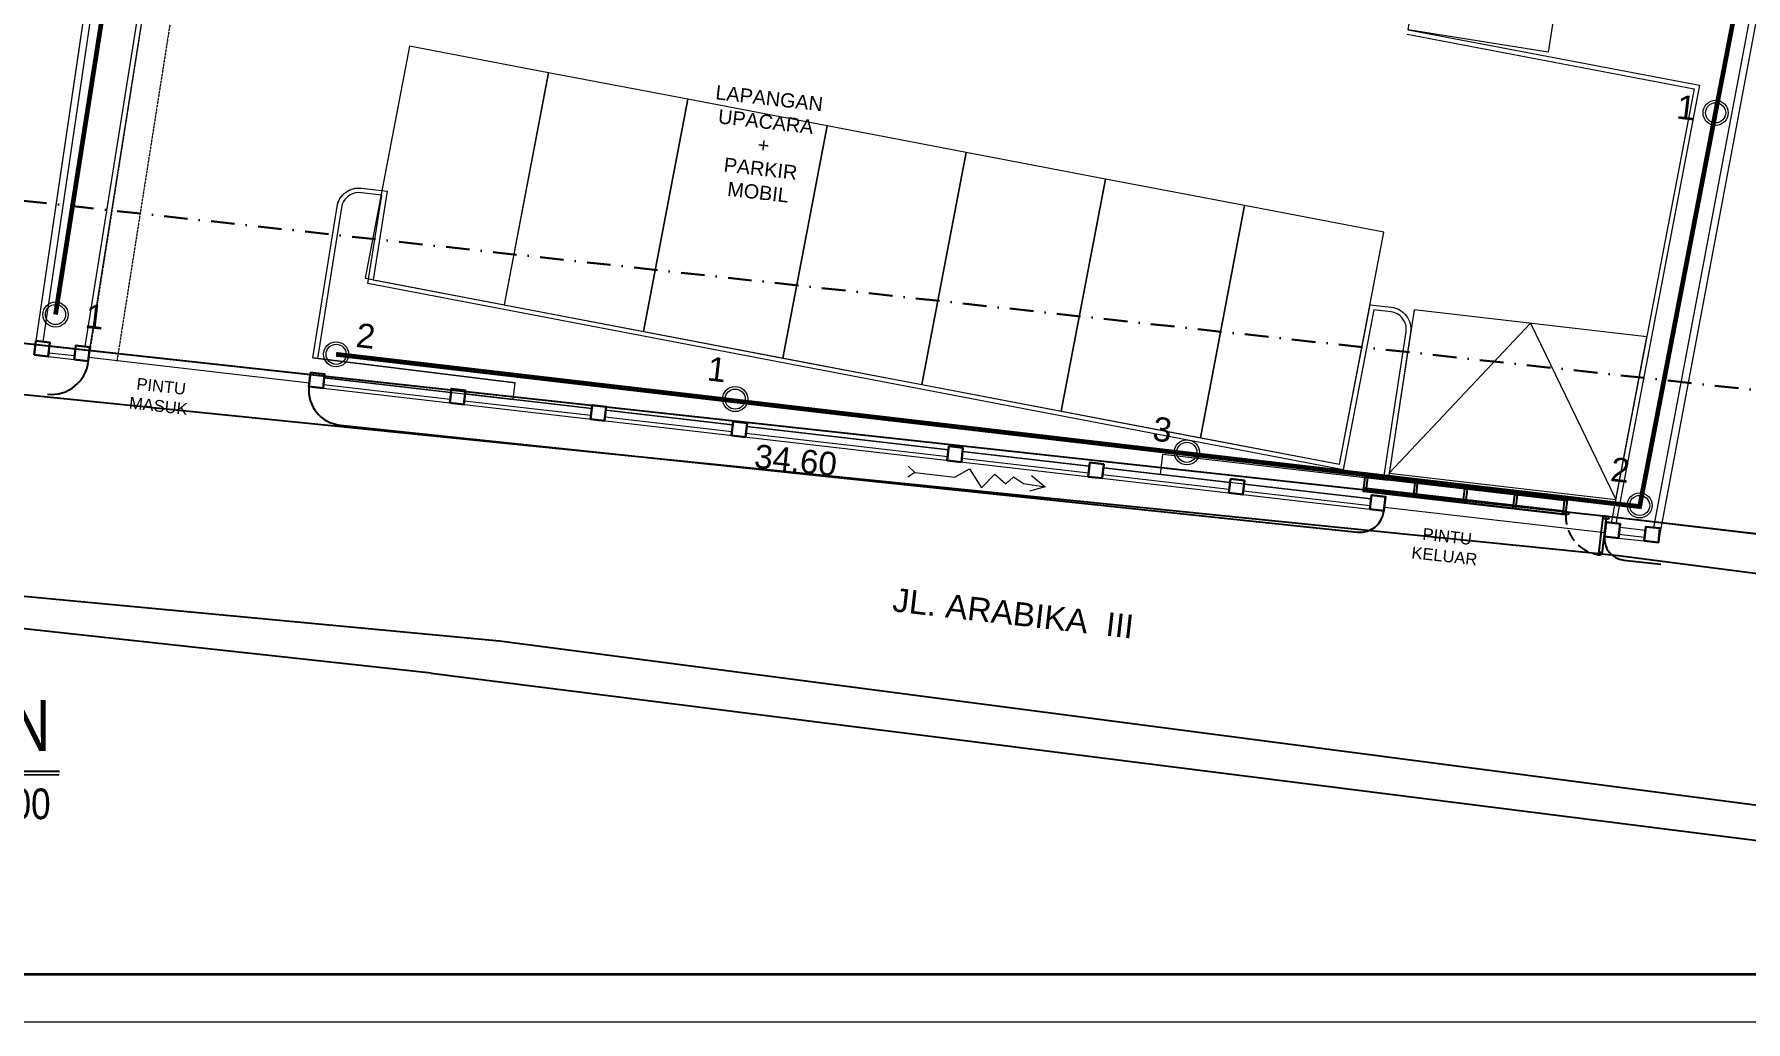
# Model space of a CAD drawing. Header units: millimetres. Extents: x -11 to 19578, y -101 to 21543.
# Drawn here: x 8496 to 15741, y 10543 to 14722 of the extents above; entities that cross this region are included whole.
import ezdxf
from ezdxf.enums import TextEntityAlignment as Align

# ---------------------------------------------------------------- set-up
doc = ezdxf.new("R2010")
doc.units = ezdxf.units.MM
for name, pattern in [('DASHDOT', [1, 0.5, -0.25, 0, -0.25]), ('DASHED2', [0.375, 0.25, -0.125]), ('HIDDEN', [0.375, 0.25, -0.125]), ('JIS_02_0.7', [1.35, 0.75, -0.6])]:
    doc.linetypes.add(name, pattern=pattern)
for name, color, linetype, lineweight in [('ars', 11, 'Continuous', 5), ('GRS KOP', 1, 'Continuous', 35), ('GSB', 5, 'DASHDOT', 30), ('KOLOM', 1, 'Continuous', 30), ('kop', 7, 'Continuous', 20), ('lan', 7, 'Continuous', 15), ('line', 11, 'Continuous', 5), ('not', 7, 'Continuous', 20), ('PAGAR', 4, 'Continuous', 15), ('u', 6, 'Continuous', 20)]:
    doc.layers.add(name, color=color, linetype=linetype, lineweight=lineweight)
for name, color, linetype in [('batas jalan', 3, 'Continuous'), ('BESI', 10, 'Continuous'), ('D1', 1, 'Continuous'), ('REN.JALAN', 6, 'Continuous')]:
    doc.layers.add(name, color=color, linetype=linetype)
doc.styles.add('BARU', font='complex.shx')
doc.styles.add('NOT', font='ARIALN.TTF')
doc.styles.get("Standard").update_dxf_attribs({"font": 'arial.ttf'})

# ---------------------------------------------------------------- blocks, each defined once
blk = doc.blocks.new('kop')
at = {"layer": 'GRS KOP'}
blk.add_lwpolyline([(1, 54), (83, 54), (83, 1), (1, 1)], close=True, dxfattribs=at)
at = {"layer": 'kop', "color": 7}
blk.add_line((0, 0), (84, 0), dxfattribs=at)
at = {"layer": 'kop', "style": 'BARU', "flags": 4}
for p, height in [((73.8, 5.4), 0.35), ((80.303, 5.382), 0.25), ((73.8, 4.9), 0.35), ((80.303, 4.882), 0.25), ((73.8, 4.4), 0.35), ((80.303, 4.382), 0.25)]:
    blk.add_attdef('-', p, '', height=height, dxfattribs=at)
at = {"layer": 'kop', "flags": 4}
for tag, p in [('AR-00', (78.057, 2.648)), ('00', (81.238, 2.647))]:
    blk.add_attdef(tag, text='', height=0.35, dxfattribs=at).set_placement(p, align=Align.MIDDLE)
blk = doc.blocks.new('PINTU GERBANG2')
for points in [[(-0.011, 5.135), (-0.008, 5.135), (-0.008, 0.822), (-0.011, 0.822)], [(0.055, 5.135), (-0.008, 5.135), (-0.008, 0.822), (0.055, 0.822)], [(0.286, 5.135), (0.055, 5.135), (0.055, 5.072), (0.286, 5.072)], [(0.286, 5.135), (0.349, 5.135), (0.349, 0.822), (0.286, 0.822)], [(0.286, 4.072), (0.055, 4.072), (0.055, 4.01), (0.286, 4.01)], [(0.286, 3.01), (0.055, 3.01), (0.055, 2.947), (0.286, 2.947)], [(0.286, 1.947), (0.055, 1.947), (0.055, 1.885), (0.286, 1.885)], [(0.286, 0.885), (0.055, 0.885), (0.055, 0.822), (0.286, 0.822)]]:
    blk.add_lwpolyline(points, close=True)
for points in [[(0.024, 0.822), (0.298, 0.822)], [(-0.749, 0.028), (0.025, 0.028)], [(0.025, -0.034), (-0.749, -0.034)]]:
    blk.add_lwpolyline(points)
for centre in [(0.024, 5.104), (0.024, 4.041), (0.024, 2.979), (0.024, 1.916), (0.024, 0.854), (0.024, 0.791), (-0.744, -0.003), (0.025, -0.003), (0.025, -0.065)]:
    blk.add_circle(centre, 0.0313)
at = {"linetype": 'DASHED2'}
blk.add_arc((0.051, -0.003), 0.826, 91.7603, 180, dxfattribs=at)

msp = doc.modelspace()

# ---------------------------------------------------------------- linework, layer by layer
at = {"layer": 'ars'}
msp.add_lwpolyline([(8510.3, 13406.9), (9504.4, 13298.2)], dxfattribs=at)
at = {"layer": 'batas jalan'}
for p, q in [((15190.3, 12676.9), (8311.3, 13428.6)), ((8725.3, 13336.9), (8725.4, 13338.5)), ((9790.8, 13068), (14098.2, 12614.6)), ((9790.8, 13068), (14098.2, 12614.6)), ((17377.7, 12419.1), (15190.3, 12676.9)), ((15224.8, 12496), (15381.9, 12479.4))]:
    msp.add_line(p, q, dxfattribs=at)
for points in [[(17372.9, 18033), (5710.6, 19887.7), (5440.6, 19727.8), (4397.4, 13671.3), (4546.6, 13550.8), (6901.8, 13353.3), (15202.1, 12515.5), (17372.9, 12235.1)], [(2977.7, 12963.6), (4006.9, 12761.2), (10465.4, 12154.8), (17377.7, 11251.7)], [(10176.7, 12017.6), (8180.9, 12235.7)], [(10176.7, 12017.6), (17377.7, 11109)]]:
    msp.add_lwpolyline(points, dxfattribs=at)
for centre, radius, start, end in [((8568.8, 13355), 157.5, 263.99024, 353.40636), ((9806.3, 13215.1), 147.9, 173.99027, 263.99024), ((14108.8, 12715.2), 101.2, 263.99024, 353.40636), ((14108.8, 12715.2), 101.2, 263.99024, 353.40636), ((15234.4, 12587.1), 91.6, 173.99027, 263.99024)]:
    msp.add_arc(centre, radius, start, end, dxfattribs=at)
at = {"layer": 'D1', "linetype": 'ByBlock'}
msp.add_line((4976.5, 11603), (8603.1, 11603), dxfattribs=at)
at = {"layer": 'D1', "linetype": 'ByBlock', "const_width": 7.2}
msp.add_lwpolyline([(5315.1, 11587.2), (8603.1, 11587.2)], dxfattribs=at)
at = {"layer": 'GRS KOP'}
msp.add_lwpolyline([(2977.7, 21342.8), (19377.7, 21342.8), (19377.7, 10742.8), (2977.7, 10742.8)], close=True, dxfattribs=at)
msp.add_lwpolyline([(2977.7, 21342.8), (19377.7, 21342.8), (19377.7, 10742.8), (2977.7, 10742.8)], close=True, dxfattribs=at)
at = {"layer": 'GSB', "ltscale": 200}
msp.add_line((16107.5, 13180.2), (7107, 14163.8), dxfattribs=at)
at = {"layer": 'KOLOM'}
for points in [[(8496.5, 13364.4), (8556.1, 13357.5), (8563, 13417.1), (8503.4, 13424)], [(8665.8, 13345.4), (8725.4, 13338.5), (8732.3, 13398.1), (8672.7, 13405)], [(9659.2, 13230.6), (9718.8, 13223.7), (9725.7, 13283.3), (9666.1, 13290.2)], [(10255.3, 13161.7), (10314.9, 13154.8), (10321.8, 13214.4), (10262.1, 13221.3)], [(10255.3, 13161.7), (10314.9, 13154.8), (10321.8, 13214.4), (10262.1, 13221.3)], [(10851.3, 13092.8), (10910.9, 13085.9), (10917.8, 13145.5), (10858.2, 13152.4)], [(10851.3, 13092.8), (10910.9, 13085.9), (10917.8, 13145.5), (10858.2, 13152.4)], [(11447.3, 13023.9), (11506.9, 13017), (11513.8, 13076.6), (11454.2, 13083.5)], [(11447.3, 13023.9), (11506.9, 13017), (11513.8, 13076.6), (11454.2, 13083.5)], [(12361.2, 12918.3), (12420.8, 12911.4), (12427.7, 12971), (12368.1, 12977.9)], [(12361.2, 12918.3), (12420.8, 12911.4), (12427.7, 12971), (12368.1, 12977.9)], [(12957.3, 12849.4), (13016.9, 12842.5), (13023.8, 12902.1), (12964.2, 12909)], [(12957.3, 12849.4), (13016.9, 12842.5), (13023.8, 12902.1), (12964.2, 12909)], [(13553.3, 12780.5), (13612.9, 12773.6), (13619.8, 12833.2), (13560.2, 12840.1)], [(13553.3, 12780.5), (13612.9, 12773.6), (13619.8, 12833.2), (13560.2, 12840.1)], [(14149.9, 12711.5), (14209.5, 12704.6), (14216.4, 12764.2), (14156.8, 12771.1)], [(14149.9, 12711.5), (14209.5, 12704.6), (14216.4, 12764.2), (14156.8, 12771.1)], [(15143.3, 12596.7), (15202.9, 12589.8), (15209.7, 12649.4), (15150.1, 12656.3)], [(15311.4, 12578.2), (15371, 12571.3), (15377.9, 12630.9), (15318.3, 12637.8)]]:
    msp.add_lwpolyline(points, close=True, dxfattribs=at)
at = {"layer": 'kop', "color": 7}
msp.add_line((2777.7, 10542.8), (19577.7, 10542.8), dxfattribs=at)
at = {"layer": 'lan', "linetype": 'HIDDEN', "ltscale": 2}
for p, q in [((9074.2, 15555.8), (8727.2, 13353.4)), ((9192.7, 15537.1), (8845.7, 13334.8))]:
    msp.add_line(p, q, dxfattribs=at)
at = {"layer": 'lan'}
for p, q in [((8556.1, 13357.5), (8665.8, 13345.4)), ((9718.8, 13223.7), (14149.9, 12711.5)), ((9718.8, 13223.7), (14149.9, 12711.5)), ((14209.4, 12703.6), (14209.5, 12704.6)), ((14209.4, 12703.6), (14209.5, 12704.6)), ((15202.9, 12589.8), (15311.4, 12578.2))]:
    msp.add_line(p, q, dxfattribs=at)
at = {"layer": 'lan', "color": 6, "linetype": 'JIS_02_0.7', "ltscale": 80, "const_width": 20}
for points in [[(8586.5, 13535.6), (9422.9, 18865.8), (16293.8, 17924.8)], [(9774.2, 13367.3), (15291.9, 12723), (16293.8, 17924.8)]]:
    msp.add_lwpolyline(points, dxfattribs=at)
at = {"layer": 'lan'}
for points in [[(14367.6, 15091.1), (14960.3, 14998), (14904.3, 14646.6), (14311.8, 14741)], [(14232.3, 12864.1), (15190.4, 12752.3), (15322, 13441.8), (14337, 13555.6)]]:
    msp.add_lwpolyline(points, close=True, dxfattribs=at)
msp.add_lwpolyline([(14232.3, 12864.1), (14829.5, 13498.7), (15190.4, 12752.3)], dxfattribs=at)
at = {"layer": 'lan', "color": 2}
for centre, radius in [((15613.4, 14389.2), 53.1), ((15613.4, 14389.2), 42.6), ((8586.5, 13535.6), 53.1), ((8586.5, 13535.6), 42.6), ((9774.2, 13367.3), 53.1), ((9774.2, 13367.3), 42.6), ((11463.3, 13177.9), 53.1), ((11463.3, 13177.9), 42.6), ((13375.1, 12952.6), 53.1), ((13375.1, 12952.6), 42.6), ((15291.9, 12727.8), 53.1), ((15291.9, 12727.8), 42.6)]:
    msp.add_circle(centre, radius, dxfattribs=at)
at = {"layer": 'line'}
for p, q in [((12223.5, 12867.5), (12193.8, 12847.5)), ((12223.5, 12867.5), (12193.8, 12847.5)), ((12197.7, 12892.9), (12223.5, 12867.5)), ((12197.7, 12892.9), (12223.5, 12867.5)), ((12223.5, 12867.5), (12392.7, 12846.9)), ((12223.5, 12867.5), (12392.7, 12846.9)), ((12392.7, 12846.9), (12454.6, 12883.1)), ((12392.7, 12846.9), (12454.6, 12883.1)), ((12454.6, 12883.1), (12505.5, 12802.7)), ((12454.6, 12883.1), (12505.5, 12802.7)), ((12505.5, 12802.7), (12562.9, 12860.6)), ((12505.5, 12802.7), (12562.9, 12860.6)), ((12562.9, 12860.6), (12609, 12818.7)), ((12562.9, 12860.6), (12609, 12818.7)), ((12609, 12818.7), (12641.9, 12849)), ((12609, 12818.7), (12641.9, 12849)), ((12609, 12818.7), (12641.9, 12849)), ((12609, 12818.7), (12641.9, 12849)), ((12641.9, 12849), (12684.3, 12820.9)), ((12641.9, 12849), (12684.3, 12820.9)), ((12641.9, 12849), (12684.3, 12820.9)), ((12641.9, 12849), (12684.3, 12820.9)), ((12717.1, 12854), (12775.9, 12806.5)), ((12717.1, 12854), (12775.9, 12806.5)), ((12717.1, 12854), (12775.9, 12806.5)), ((12717.1, 12854), (12775.9, 12806.5)), ((12684.3, 12820.9), (12775.9, 12806.5)), ((12684.3, 12820.9), (12775.9, 12806.5)), ((12684.3, 12820.9), (12775.9, 12806.5)), ((12684.3, 12820.9), (12775.9, 12806.5)), ((12775.9, 12806.5), (12709.6, 12788.7)), ((12775.9, 12806.5), (12709.6, 12788.7)), ((12775.9, 12806.5), (12709.6, 12788.7)), ((12775.9, 12806.5), (12709.6, 12788.7))]:
    msp.add_line(p, q, dxfattribs=at)
at = {"layer": 'PAGAR'}
for p, q in [((9344.9, 19134.8), (8502.5, 13424.1)), ((9374.5, 19130.1), (8532.3, 13420.7)), ((15352.3, 12633.9), (16365.4, 18018)), ((15371, 12571.3), (16394.9, 18012.4)), ((8671, 13390.1), (8561.4, 13402.8)), ((8667.6, 13360.3), (8557.9, 13372.6)), ((9660.9, 13245.5), (8727.2, 13353.4)), ((10260.4, 13206.4), (9724, 13268.4)), ((10260.4, 13206.4), (9724, 13268.4)), ((10257, 13176.6), (9720.6, 13238.6)), ((10257, 13176.6), (9720.6, 13238.6)), ((10856.5, 13137.5), (10320, 13199.5)), ((10856.5, 13137.5), (10320, 13199.5)), ((10853, 13107.7), (10316.6, 13169.7)), ((10853, 13107.7), (10316.6, 13169.7)), ((11452.5, 13068.6), (10916.1, 13130.6)), ((11452.5, 13068.6), (10916.1, 13130.6)), ((11449, 13038.8), (10912.6, 13100.8)), ((11449, 13038.8), (10912.6, 13100.8)), ((12366.4, 12963), (11512.1, 13061.7)), ((12366.4, 12963), (11512.1, 13061.7)), ((12363, 12933.2), (11508.6, 13031.9)), ((12363, 12933.2), (11508.6, 13031.9)), ((12959, 12864.3), (12422.6, 12926.3)), ((12959, 12864.3), (12422.6, 12926.3)), ((12962.4, 12894.1), (12426, 12956.1)), ((12962.4, 12894.1), (12426, 12956.1)), ((13555, 12795.4), (13018.6, 12857.4)), ((13555, 12795.4), (13018.6, 12857.4)), ((13558.5, 12825.2), (13022, 12887.2)), ((13558.5, 12825.2), (13022, 12887.2)), ((14151.6, 12726.4), (13614.6, 12788.5)), ((14151.6, 12726.4), (13614.6, 12788.5)), ((14155, 12756.2), (13618.1, 12818.3)), ((14155, 12756.2), (13618.1, 12818.3)), ((15144.4, 12611.7), (14211.2, 12719.5)), ((15316.5, 12622), (15207.5, 12634.6)), ((15313, 12592.2), (15204, 12604.8))]:
    msp.add_line(p, q, dxfattribs=at)
for points in [[(9074.2, 15555.8), (8732.3, 13398.1), (8712.5, 13400.4), (9056.3, 15558.4), (9074.2, 15555.8)], [(14308.1, 14721.8), (15522.1, 14490.1), (15171.6, 12653.8)], [(14311.8, 14741), (15545, 14505.7), (15190.9, 12650.1)]]:
    msp.add_lwpolyline(points, dxfattribs=at)
msp.add_lwpolyline([(9676, 13352.4), (9778, 13992.2, -0.368653), (9870.6, 14071.3), (9991, 14058), (9931.2, 13682.5), (14021.8, 12901.9), (14150.7, 13577.2), (14240.4, 13566.8, -0.424868), (14322.4, 13459.4), (14227.1, 12834.4)], format="xyb", dxfattribs=at)
at = {"layer": 'REN.JALAN'}
msp.add_lwpolyline([(16242.9, 12552.8), (15190.3, 12676.9), (8311.3, 13428.6)], dxfattribs=at)
at = {"layer": 'u'}
for points in [[(9353.6, 19194.2), (8502.5, 13424.1)], [(9666.1, 13290.2), (9725.7, 13283.3), (9724, 13268.4), (10523.8, 13176), (10532, 13246.3), (9676, 13352.4)], [(9676, 13352.4), (10532, 13246.3)], [(14216.4, 12764.2), (14216.4, 12764.2), (14156.8, 12771.1), (14155, 12756.2), (13618.1, 12818.3), (13619.8, 12833.2), (13560.2, 12840.1), (13558.5, 12825.2), (13022, 12887.2), (13023.8, 12902.1), (12964.2, 12909), (12962.4, 12894.1), (12426, 12956.1), (12427.7, 12971), (12368.1, 12977.9), (12366.4, 12963), (11512.1, 13061.7), (11513.8, 13076.6), (11454.2, 13083.5), (11452.5, 13068.6), (10916.1, 13130.6), (10917.8, 13145.5), (10858.2, 13152.4), (10856.5, 13137.5), (10320, 13199.5), (10321.8, 13214.4), (10262.1, 13221.3), (10260.4, 13206.4), (9724, 13268.4), (9725.7, 13283.3), (9666.1, 13290.2)], [(9685.6, 13287.9), (9685.6, 13287.9), (9725.7, 13283.3), (9724, 13268.4), (10260.4, 13206.4), (10262.1, 13221.3), (10321.8, 13214.4), (10320, 13199.5), (10856.5, 13137.5), (10858.2, 13152.4), (10917.8, 13145.5), (10916.1, 13130.6), (11452.5, 13068.6), (11454.2, 13083.5), (11513.8, 13076.6), (11512.1, 13061.7), (12366.4, 12963), (12368.1, 12977.9), (12427.7, 12971), (12426, 12956.1), (12962.4, 12894.1), (12964.2, 12909), (13023.8, 12902.1), (13022, 12887.2), (13558.5, 12825.2), (13560.2, 12840.1), (13619.8, 12833.2), (13618.1, 12818.3), (14155, 12756.2), (14156.7, 12770.2)], [(14216.4, 12764.2), (14156.7, 12770.2), (14155, 12756.2), (13264.1, 12859.2), (13274, 12944.6), (14227.1, 12834.4)]]:
    msp.add_lwpolyline(points, dxfattribs=at)
for points in [[(9897, 13689), (10486.4, 13576.6), (10673.8, 14558.8), (10084.5, 14671.3)], [(10486, 13576.6), (11075.4, 13464.2), (11262.8, 14446.4), (10673.4, 14558.9)], [(11075.4, 13464.2), (11664.7, 13351.7), (11852.2, 14334), (11262.8, 14446.4)], [(11664.7, 13351.7), (12254.1, 13239.2), (12441.5, 14221.5), (11852.2, 14334)], [(12253.7, 13239.3), (12843.1, 13126.8), (13030.5, 14109.1), (12441.2, 14221.6)], [(12843.1, 13126.8), (13432.4, 13014.3), (13619.9, 13996.6), (13030.5, 14109.1)], [(13432.4, 13014.3), (14021.8, 12901.9), (14209.2, 13884.1), (13619.9, 13996.6)]]:
    msp.add_lwpolyline(points, close=True, dxfattribs=at)
for points in [[(9676, 13352.4), (9778, 13992.2, -0.401693), (9881.4, 14070.6), (9991, 14058), (9931.2, 13682.5), (14021.8, 12901.9), (14150.7, 13577.2), (14240.4, 13566.8, -0.424868), (14322.4, 13459.4), (14227.1, 12834.4)], [(14207.6, 12836.7), (14303, 13462.4, 0.424868), (14238.2, 13547.3), (14166.5, 13555.6), (14037.3, 12879), (9908.8, 13666.9), (9968.4, 14040.8), (9869.6, 14051.7, 0.364776), (9797.3, 13989.1), (9695.5, 13350)]]:
    msp.add_lwpolyline(points, format="xyb", dxfattribs=at)

# ---------------------------------------------------------------- block references
at = {"layer": 'BESI', "xscale": 200, "yscale": 200, "zscale": 200, "rotation": 83.40635701652013}
msp.add_blockref('PINTU GERBANG2', (15142.3, 12672.2), dxfattribs=at)
at = {"layer": 'kop', "xscale": 200, "yscale": 200, "zscale": 200}
msp.add_blockref('kop', (2777.7, 10542.8), dxfattribs=at)

# ---------------------------------------------------------------- texts
at = {"layer": 'D1', "color": 4, "linetype": 'ByBlock', "attachment_point": 5, "rotation": 359.99815, "style": 'NOT'}
for s, insert, char_height in [('\\A1;INSTALASI LAMPU TAMAN', (7004.8, 11794.9), 216), ('\\A1;SKALA 1:400', (8120, 11464.2), 129.6)]:
    msp.add_mtext(s, dxfattribs=dict(at, insert=insert, char_height=char_height))
at = {"layer": 'not', "attachment_point": 1}
for s, width, insert, char_height, rotation in [('\\pi-219.5;LAPANGAN \\P\\pi-197.13;UPACARA\\P\\pi-17.561;+ \\P\\pi-150.02;PARKIR \\P\\pi-123.56;MOBIL', 4.496, (11602.5, 14481.7), 60, 353.50149), ('1', 4.982, (15455.7, 14466.8), 102.1, 353.50149), ('1', 4.982, (8719.3, 13581.5), 102.1, 353.50149), ('2', 4.982, (9866.2, 13500.5), 102.1, 353.50149), ('1', 4.982, (11352.7, 13358.8), 102.1, 353.50149), ('\\pi-98.047;PINTU \\P\\pi-120.32;MASUK', 2.439, (9030.1, 13257.5), 50, 353.66669), ('3', 4.982, (13238.3, 13104.3), 102.1, 353.50149), ('\\pi-167.42;34.60', 2.191, (11717.5, 12969.7), 100, 354.00686), ('\\pi-167.42;34.60', 2.191, (11717.5, 12969.7), 100, 354.00686), ('2', 4.982, (15176.2, 12933.1), 102.1, 353.50149), ('\\pi-97.991;PINTU \\P\\pi-135.47;KELUAR', 2.551, (14473.5, 12622.1), 50, 353.66669), ('\\pi153.34;JL. ARABIKA  III', 1315.213, (11984.9, 12396.8), 100, 353.50149)]:
    msp.add_mtext_dynamic_manual_height_columns(s, width=width, gutter_width=12.5, heights=[0], dxfattribs=dict(at, insert=insert, char_height=char_height, rotation=rotation))

doc.saveas('drawing.dxf')
